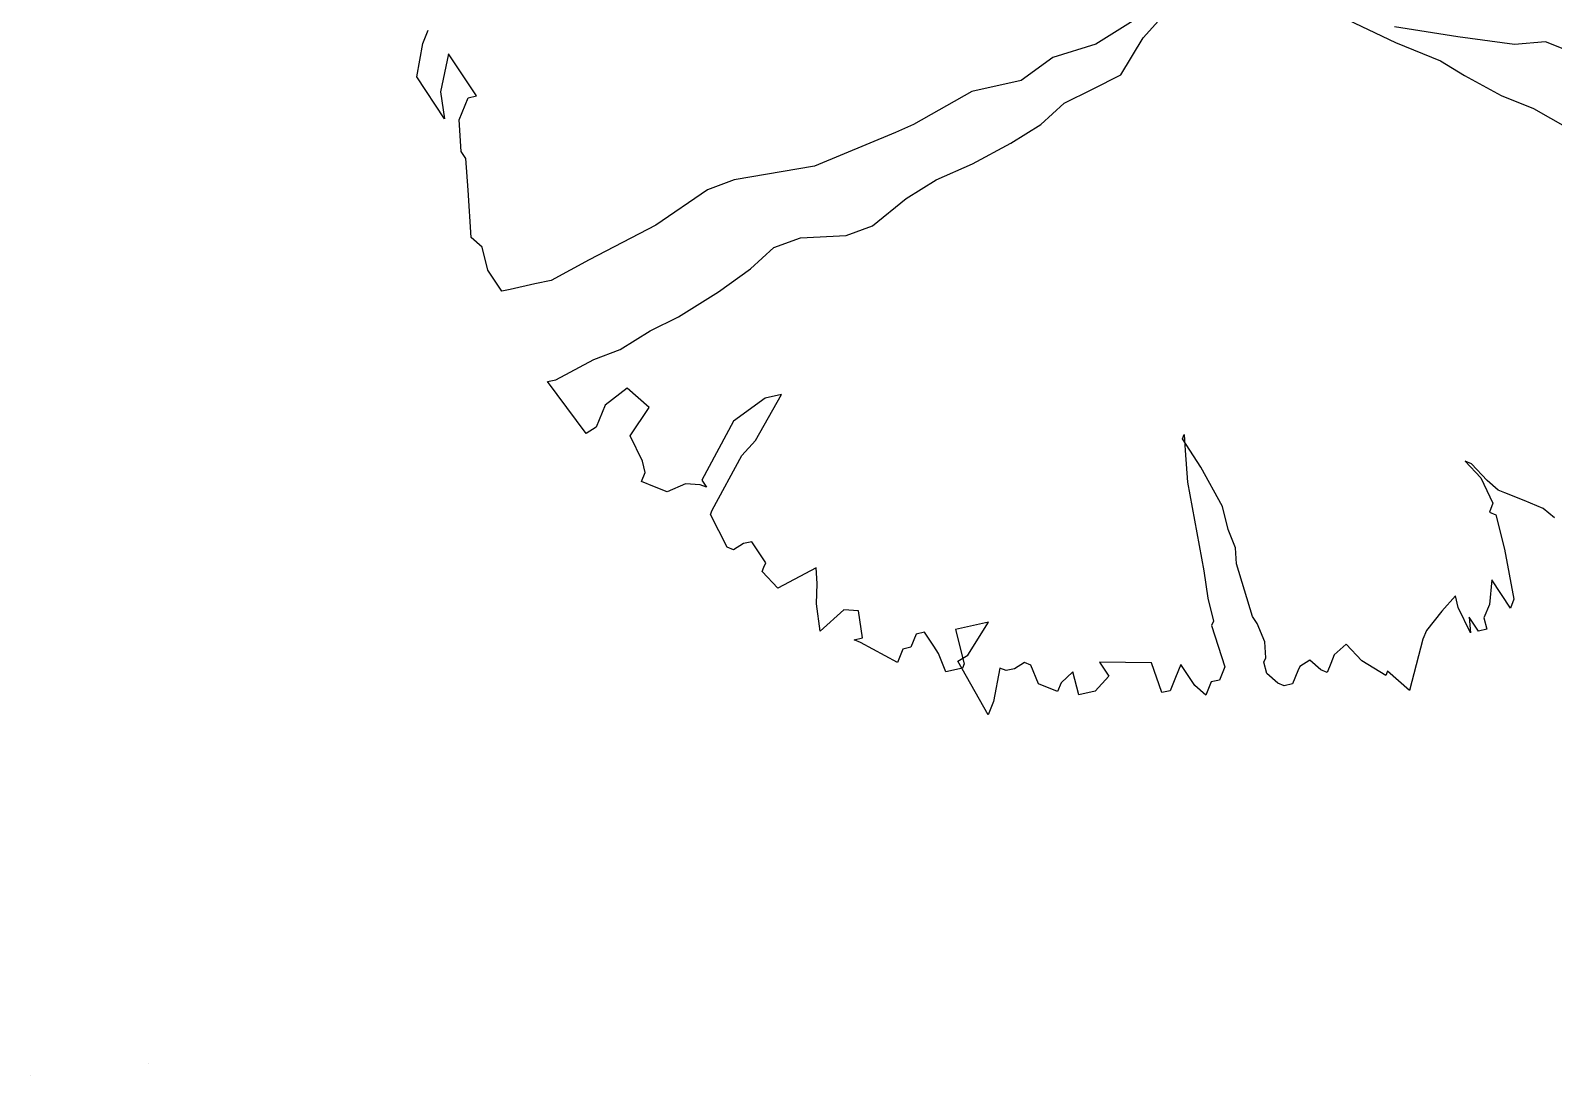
# Model space of a CAD drawing. Header units: millimetres. Extents: x 111 to 1506, y 14 to 566.
# Drawn here: x 209.382 to 211.286, y 105.513 to 106.82 of the extents above; entities that cross this region are included whole.
import ezdxf

# ---------------------------------------------------------------- set-up
doc = ezdxf.new("R2010")
doc.units = ezdxf.units.MM
doc.layers.add('ARBOLES', color=78, linetype='Continuous', lineweight=5)
doc.layers.add('fer', color=8, linetype='Continuous')

# ---------------------------------------------------------------- blocks, each defined once
blk = doc.blocks.new('tr')
at = {"layer": 'fer', "color": 97}
for p, q in [((1379.1873, 206.5614), (1379.1814, 206.5441)), ((1379.1873, 206.5614), (1379.1814, 206.5441)), ((1379.1814, 206.5441), (1379.1814, 206.5181)), ((1379.1814, 206.5441), (1379.1814, 206.5181)), ((1379.2468, 206.5181), (1379.3004, 206.5528)), ((1379.2468, 206.5181), (1379.3004, 206.5528)), ((1379.3123, 206.5528), (1379.2885, 206.5181)), ((1379.3123, 206.5528), (1379.2885, 206.5181)), ((1379.3004, 206.5528), (1379.3123, 206.5528)), ((1379.3004, 206.5528), (1379.3123, 206.5528)), ((1379.3123, 206.5528), (1379.3123, 206.5528)), ((1379.3123, 206.5528), (1379.3123, 206.5528)), ((1379.2885, 206.5181), (1379.3182, 206.5268)), ((1379.2885, 206.5181), (1379.3182, 206.5268)), ((1379.3182, 206.5268), (1379.3361, 206.5268)), ((1379.3182, 206.5268), (1379.3361, 206.5268)), ((1379.3361, 206.5268), (1379.348, 206.5354)), ((1379.3361, 206.5268), (1379.348, 206.5354)), ((1379.354, 206.5268), (1379.3421, 206.5094)), ((1379.354, 206.5268), (1379.3421, 206.5094)), ((1379.348, 206.5354), (1379.354, 206.5268)), ((1379.348, 206.5354), (1379.354, 206.5268)), ((1379.1814, 206.5181), (1379.1814, 206.4921)), ((1379.1814, 206.5181), (1379.1814, 206.4921)), ((1379.2111, 206.4921), (1379.2468, 206.5181)), ((1379.2111, 206.4921), (1379.2468, 206.5181)), ((1379.2468, 206.5181), (1379.2468, 206.5181)), ((1379.2468, 206.5181), (1379.2468, 206.5181)), ((1379.2885, 206.5181), (1379.2885, 206.5181)), ((1379.2885, 206.5181), (1379.2885, 206.5181)), ((1379.3599, 206.5181), (1379.3361, 206.4921)), ((1379.3599, 206.5181), (1379.3361, 206.4921)), ((1379.3421, 206.5094), (1379.3599, 206.5181)), ((1379.3421, 206.5094), (1379.3599, 206.5181)), ((1379.1814, 206.4921), (1379.1814, 206.4834)), ((1379.1814, 206.4921), (1379.1814, 206.4834)), ((1379.2111, 206.4834), (1379.2111, 206.4921)), ((1379.2111, 206.4834), (1379.2111, 206.4921)), ((1379.3361, 206.4921), (1379.3242, 206.4834)), ((1379.3361, 206.4921), (1379.3242, 206.4834)), ((1378.7231, 206.3448), (1378.741, 206.4834)), ((1378.7231, 206.3448), (1378.741, 206.4834)), ((1379.1754, 206.4574), (1379.1992, 206.4834)), ((1379.1814, 206.4834), (1379.1754, 206.4661)), ((1379.1754, 206.4574), (1379.1992, 206.4834)), ((1379.1814, 206.4834), (1379.1754, 206.4661)), ((1379.1992, 206.4834), (1379.2111, 206.4834)), ((1379.1992, 206.4834), (1379.2111, 206.4834)), ((1379.3242, 206.4834), (1379.348, 206.4748)), ((1379.3242, 206.4834), (1379.348, 206.4748)), ((1379.348, 206.4748), (1379.3778, 206.4661)), ((1379.348, 206.4748), (1379.3778, 206.4661)), ((1379.3897, 206.4661), (1379.4551, 206.4748)), ((1379.3897, 206.4661), (1379.4551, 206.4748)), ((1379.4551, 206.4748), (1379.4432, 206.4401)), ((1379.4551, 206.4748), (1379.4432, 206.4401)), ((1379.4551, 206.4748), (1379.4551, 206.4748)), ((1379.4551, 206.4748), (1379.4551, 206.4748)), ((1379.1754, 206.4661), (1379.1635, 206.4401)), ((1379.1754, 206.4661), (1379.1635, 206.4401)), ((1379.1635, 206.4314), (1379.1754, 206.4574)), ((1379.1635, 206.4314), (1379.1754, 206.4574)), ((1379.1754, 206.4661), (1379.1754, 206.4661)), ((1379.1754, 206.4661), (1379.1754, 206.4661)), ((1379.3778, 206.4661), (1379.3897, 206.4661)), ((1379.3778, 206.4661), (1379.3897, 206.4661)), ((1379.1635, 206.4401), (1379.1635, 206.4314)), ((1379.1635, 206.4401), (1379.1635, 206.4314)), ((1379.4492, 206.4401), (1379.4432, 206.4054)), ((1379.4432, 206.4401), (1379.4492, 206.4401)), ((1379.4492, 206.4401), (1379.4432, 206.4054)), ((1379.4432, 206.4401), (1379.4492, 206.4401)), ((1379.4432, 206.4054), (1379.4313, 206.3794)), ((1379.4432, 206.4054), (1379.4313, 206.3794)), ((1379.4432, 206.4054), (1379.4432, 206.4054)), ((1379.4432, 206.4054), (1379.4432, 206.4054)), ((1379.4313, 206.3794), (1379.4492, 206.3708)), ((1379.4313, 206.3794), (1379.4313, 206.3794)), ((1379.4313, 206.3794), (1379.4492, 206.3708)), ((1379.4313, 206.3794), (1379.4313, 206.3794)), ((1378.6398, 206.3534), (1378.6398, 206.3274)), ((1378.6398, 206.3534), (1378.6398, 206.3274)), ((1379.4492, 206.3708), (1379.4611, 206.3708)), ((1379.4492, 206.3708), (1379.4611, 206.3708)), ((1379.4611, 206.3708), (1379.473, 206.3708)), ((1379.4611, 206.3708), (1379.473, 206.3708)), ((1379.473, 206.3621), (1379.467, 206.3448)), ((1379.473, 206.3621), (1379.467, 206.3448)), ((1379.473, 206.3708), (1379.473, 206.3621)), ((1379.473, 206.3708), (1379.473, 206.3621)), ((1378.7231, 206.3014), (1378.7231, 206.3448)), ((1378.7231, 206.3014), (1378.7231, 206.3448)), ((1379.467, 206.3448), (1379.4789, 206.3361)), ((1379.467, 206.3448), (1379.467, 206.3448)), ((1379.467, 206.3448), (1379.4789, 206.3361)), ((1379.467, 206.3448), (1379.467, 206.3448)), ((1379.4789, 206.3361), (1379.4849, 206.3361)), ((1379.4789, 206.3361), (1379.4849, 206.3361)), ((1379.4849, 206.3361), (1379.5027, 206.3361)), ((1379.4849, 206.3361), (1379.5027, 206.3361)), ((1379.5027, 206.3361), (1379.5087, 206.3274)), ((1379.5027, 206.3361), (1379.5087, 206.3274)), ((1378.6398, 206.3274), (1378.6577, 206.2928)), ((1378.6398, 206.3274), (1378.6577, 206.2928)), ((1379.5087, 206.3188), (1379.5027, 206.3014)), ((1379.5087, 206.3188), (1379.5027, 206.3014)), ((1379.5087, 206.3274), (1379.5087, 206.3188)), ((1379.5087, 206.3274), (1379.5087, 206.3188)), ((1378.7172, 206.2495), (1378.7231, 206.3014)), ((1378.7172, 206.2495), (1378.7231, 206.3014)), ((1379.5027, 206.3014), (1379.4908, 206.2928)), ((1379.5027, 206.3014), (1379.4908, 206.2928)), ((1378.6577, 206.2928), (1378.6755, 206.2235)), ((1378.6577, 206.2928), (1378.6755, 206.2235)), ((1379.467, 206.2841), (1379.4492, 206.2668)), ((1379.467, 206.2841), (1379.4492, 206.2668)), ((1379.4849, 206.2928), (1379.467, 206.2841)), ((1379.4849, 206.2928), (1379.467, 206.2841)), ((1379.4908, 206.2928), (1379.4849, 206.2928)), ((1379.4908, 206.2928), (1379.4849, 206.2928)), ((1379.4432, 206.2581), (1379.3897, 206.2148)), ((1379.4432, 206.2581), (1379.3897, 206.2148)), ((1379.4492, 206.2668), (1379.4432, 206.2581)), ((1379.4492, 206.2668), (1379.4432, 206.2581)), ((1378.7112, 206.2148), (1378.7172, 206.2495)), ((1378.7112, 206.2148), (1378.7172, 206.2495)), ((1379.473, 206.2148), (1379.5146, 206.2495)), ((1379.473, 206.2148), (1379.5146, 206.2495)), ((1379.5146, 206.2495), (1379.5325, 206.2495)), ((1379.5146, 206.2495), (1379.5325, 206.2495)), ((1379.5325, 206.2495), (1379.5384, 206.2408)), ((1379.5325, 206.2495), (1379.5384, 206.2408)), ((1379.5384, 206.2408), (1379.5563, 206.2408)), ((1379.5384, 206.2408), (1379.5563, 206.2408)), ((1379.5563, 206.2408), (1379.5503, 206.2235)), ((1379.5563, 206.2408), (1379.5503, 206.2235)), ((1378.6755, 206.2235), (1378.6934, 206.1455)), ((1378.6755, 206.2235), (1378.6934, 206.1455)), ((1379.5503, 206.2235), (1379.5325, 206.1975)), ((1379.5503, 206.2235), (1379.5325, 206.1975)), ((1378.7112, 206.1541), (1378.7112, 206.2148)), ((1378.7112, 206.1541), (1378.7112, 206.2148)), ((1379.3718, 206.2061), (1379.354, 206.1888)), ((1379.3718, 206.2061), (1379.354, 206.1888)), ((1379.3897, 206.2148), (1379.3718, 206.2061)), ((1379.3897, 206.2148), (1379.3718, 206.2061)), ((1379.4432, 206.1975), (1379.467, 206.2148)), ((1379.4432, 206.1975), (1379.467, 206.2148)), ((1379.467, 206.2148), (1379.473, 206.2148)), ((1379.467, 206.2148), (1379.473, 206.2148)), ((1379.354, 206.1888), (1379.3302, 206.1715)), ((1379.354, 206.1888), (1379.3302, 206.1715)), ((1379.4135, 206.1801), (1379.4432, 206.1975)), ((1379.4135, 206.1801), (1379.4432, 206.1975)), ((1379.5325, 206.1975), (1379.5503, 206.1975)), ((1379.5325, 206.1975), (1379.5503, 206.1975)), ((1379.5741, 206.1888), (1379.5444, 206.1628)), ((1379.5741, 206.1888), (1379.5444, 206.1628)), ((1379.5503, 206.1975), (1379.5682, 206.1975)), ((1379.5503, 206.1975), (1379.5682, 206.1975)), ((1379.5682, 206.1975), (1379.5741, 206.1888)), ((1379.5682, 206.1975), (1379.5741, 206.1888)), ((1379.3302, 206.1715), (1379.2944, 206.1281)), ((1379.3302, 206.1715), (1379.2944, 206.1281)), ((1379.3182, 206.1195), (1379.4135, 206.1801)), ((1379.3182, 206.1195), (1379.4135, 206.1801)), ((1379.5444, 206.1628), (1379.5682, 206.1021)), ((1379.5444, 206.1628), (1379.5682, 206.1021)), ((1378.7053, 206.0501), (1378.7112, 206.1541)), ((1378.7053, 206.0501), (1378.7112, 206.1541)), ((1379.2944, 206.1281), (1379.2706, 206.0935)), ((1379.2944, 206.1281), (1379.2706, 206.0935)), ((1379.2825, 206.1021), (1379.3182, 206.1195)), ((1379.2825, 206.1021), (1379.3182, 206.1195)), ((1379.5682, 206.1021), (1379.5741, 206.1108)), ((1379.5682, 206.1021), (1379.5741, 206.1108)), ((1379.5741, 206.1108), (1379.5801, 206.1195)), ((1379.5741, 206.1108), (1379.5801, 206.1195)), ((1379.5801, 206.1195), (1379.6039, 206.1108)), ((1379.5801, 206.1195), (1379.6039, 206.1108)), ((1379.6039, 206.1108), (1379.6158, 206.0935)), ((1379.6039, 206.1108), (1379.6158, 206.0935)), ((1379.2647, 206.0935), (1379.2825, 206.1021)), ((1379.2647, 206.0935), (1379.2825, 206.1021)), ((1379.2706, 206.0935), (1379.2647, 206.0935)), ((1379.2706, 206.0935), (1379.2647, 206.0935)), ((1379.6158, 206.0935), (1379.592, 206.0761)), ((1379.6158, 206.0935), (1379.592, 206.0761)), ((1379.592, 206.0761), (1379.6099, 206.0675)), ((1379.592, 206.0761), (1379.6099, 206.0675)), ((1379.6099, 206.0675), (1379.6218, 206.0675)), ((1379.6099, 206.0675), (1379.6218, 206.0675)), ((1379.6218, 206.0675), (1379.6218, 206.0415)), ((1379.6218, 206.0675), (1379.6218, 206.0415)), ((1379.6218, 206.0415), (1379.6039, 206.0241)), ((1379.6218, 206.0415), (1379.6039, 206.0241)), ((1379.6039, 206.0241), (1379.6039, 206.0155)), ((1379.6039, 206.0241), (1379.6039, 206.0155)), ((1379.6039, 206.0155), (1379.6158, 206.0068)), ((1379.6039, 206.0155), (1379.6158, 206.0068)), ((1379.6158, 206.0068), (1379.6218, 205.9981)), ((1379.6158, 206.0068), (1379.6218, 205.9981)), ((1379.6218, 205.9895), (1379.6634, 205.9981)), ((1379.6218, 205.9981), (1379.6218, 205.9895)), ((1379.6218, 205.9895), (1379.6634, 205.9981)), ((1379.6218, 205.9981), (1379.6218, 205.9895)), ((1379.6813, 205.9981), (1379.6337, 205.9375)), ((1379.6813, 205.9981), (1379.6337, 205.9375)), ((1379.6634, 205.9981), (1379.6813, 205.9981)), ((1379.6634, 205.9981), (1379.6813, 205.9981)), ((1379.5741, 205.9548), (1379.598, 205.9202)), ((1379.6218, 205.9462), (1379.5741, 205.9548)), ((1379.5741, 205.9548), (1379.598, 205.9202)), ((1379.6218, 205.9462), (1379.5741, 205.9548)), ((1379.598, 205.9202), (1379.6337, 205.9462)), ((1379.598, 205.9202), (1379.6337, 205.9462)), ((1379.6337, 205.9375), (1379.6218, 205.9462)), ((1379.6337, 205.9375), (1379.6218, 205.9462)), ((1379.6337, 205.9462), (1379.6396, 205.9462)), ((1379.6337, 205.9462), (1379.6396, 205.9462)), ((1379.6396, 205.9462), (1379.6515, 205.9288)), ((1379.6396, 205.9462), (1379.6515, 205.9288)), ((1379.6515, 205.9288), (1379.6337, 205.9115)), ((1379.6515, 205.9288), (1379.6337, 205.9115)), ((1379.6277, 205.9028), (1379.6158, 205.8855)), ((1379.6277, 205.9028), (1379.6158, 205.8855)), ((1379.6337, 205.9115), (1379.6277, 205.9028)), ((1379.6337, 205.9115), (1379.6277, 205.9028)), ((1379.6337, 205.9115), (1379.6337, 205.9115)), ((1379.6337, 205.9115), (1379.6337, 205.9115)), ((1379.6158, 205.8855), (1379.6218, 205.8768)), ((1379.6158, 205.8855), (1379.6218, 205.8768)), ((1378.8243, 205.8595), (1378.7767, 205.8768)), ((1378.8243, 205.8595), (1378.7767, 205.8768)), ((1378.8779, 205.8508), (1378.8243, 205.8595)), ((1378.8779, 205.8508), (1378.8243, 205.8595)), ((1379.6218, 205.8768), (1379.6396, 205.8768)), ((1379.6218, 205.8768), (1379.6396, 205.8768)), ((1379.6396, 205.8768), (1379.6456, 205.8682)), ((1379.6396, 205.8768), (1379.6456, 205.8682)), ((1379.6456, 205.8682), (1379.6634, 205.8682)), ((1379.6456, 205.8682), (1379.6456, 205.8682)), ((1379.6456, 205.8682), (1379.6634, 205.8682)), ((1379.6456, 205.8682), (1379.6456, 205.8682)), ((1379.6634, 205.8682), (1379.6575, 205.8162)), ((1379.6634, 205.8682), (1379.6575, 205.8162)), ((1378.8065, 205.8422), (1378.8541, 205.8075)), ((1378.8065, 205.8422), (1378.8541, 205.8075)), ((1378.9076, 205.8248), (1378.8779, 205.8508)), ((1378.9076, 205.8248), (1378.8779, 205.8508)), ((1378.9374, 205.7988), (1378.9076, 205.8248)), ((1378.9374, 205.7988), (1378.9076, 205.8248)), ((1378.8541, 205.8075), (1378.8898, 205.7642)), ((1378.8541, 205.8075), (1378.8898, 205.7642)), ((1379.6515, 205.8162), (1379.6218, 205.7988)), ((1379.6515, 205.8162), (1379.6218, 205.7988)), ((1379.6575, 205.8075), (1379.6515, 205.8162)), ((1379.6575, 205.8075), (1379.6515, 205.8162)), ((1379.6575, 205.8162), (1379.6575, 205.8075)), ((1379.6575, 205.8162), (1379.6575, 205.8075)), ((1378.9731, 205.7815), (1378.9374, 205.7988)), ((1378.9731, 205.7815), (1378.9374, 205.7988)), ((1379.6218, 205.7988), (1379.6277, 205.7815)), ((1379.6218, 205.7988), (1379.6277, 205.7815)), ((1378.8898, 205.7642), (1378.9314, 205.7382)), ((1378.8898, 205.7642), (1378.9314, 205.7382)), ((1379.0088, 205.7555), (1378.9731, 205.7815)), ((1379.0088, 205.7555), (1378.9731, 205.7815)), ((1379.6277, 205.7815), (1379.6634, 205.7642)), ((1379.6277, 205.7815), (1379.6634, 205.7642)), ((1379.6634, 205.7642), (1379.6337, 205.7468)), ((1379.6634, 205.7642), (1379.6337, 205.7468)), ((1379.6634, 205.7642), (1379.6634, 205.7642)), ((1379.6634, 205.7642), (1379.6634, 205.7642)), ((1379.0505, 205.7208), (1379.0088, 205.7555)), ((1379.0505, 205.7208), (1379.0088, 205.7555)), ((1379.6337, 205.7468), (1379.6099, 205.7382)), ((1379.6337, 205.7468), (1379.6099, 205.7382)), ((1378.9314, 205.7382), (1378.9671, 205.6862)), ((1378.9314, 205.7382), (1378.9671, 205.6862)), ((1379.6099, 205.7382), (1379.592, 205.7295)), ((1379.6099, 205.7382), (1379.592, 205.7295)), ((1379.592, 205.7295), (1379.6337, 205.6948)), ((1379.592, 205.7295), (1379.6337, 205.6948)), ((1379.0862, 205.6862), (1379.0505, 205.7208)), ((1379.0862, 205.6862), (1379.0505, 205.7208)), ((1379.6337, 205.6948), (1379.6218, 205.6688)), ((1379.6337, 205.6948), (1379.6218, 205.6688)), ((1379.6337, 205.6948), (1379.6337, 205.6948)), ((1379.6337, 205.6948), (1379.6337, 205.6948)), ((1378.9671, 205.6862), (1379.0326, 205.6342)), ((1378.9671, 205.6862), (1379.0326, 205.6342)), ((1379.1219, 205.6602), (1379.0862, 205.6862)), ((1379.1219, 205.6602), (1379.0862, 205.6862)), ((1379.6099, 205.6688), (1379.6039, 205.6602)), ((1379.6099, 205.6688), (1379.6039, 205.6602)), ((1379.6158, 205.6688), (1379.6099, 205.6688)), ((1379.6158, 205.6688), (1379.6099, 205.6688)), ((1379.6218, 205.6688), (1379.6158, 205.6688)), ((1379.6218, 205.6688), (1379.6158, 205.6688)), ((1379.1695, 205.6342), (1379.1219, 205.6602)), ((1379.1695, 205.6342), (1379.1219, 205.6602)), ((1379.6039, 205.6602), (1379.592, 205.6429)), ((1379.6039, 205.6602), (1379.592, 205.6429)), ((1379.0326, 205.6342), (1379.0505, 205.6169)), ((1379.0326, 205.6342), (1379.0505, 205.6169)), ((1379.1933, 205.6082), (1379.1695, 205.6342)), ((1379.1933, 205.6082), (1379.1695, 205.6342)), ((1379.592, 205.6429), (1379.598, 205.6342)), ((1379.592, 205.6429), (1379.598, 205.6342)), ((1379.598, 205.6342), (1379.6099, 205.6255)), ((1379.598, 205.6342), (1379.6099, 205.6255)), ((1379.0505, 205.6169), (1379.1278, 205.5389)), ((1379.0505, 205.6169), (1379.1278, 205.5389)), ((1379.6099, 205.6169), (1379.5801, 205.5822)), ((1379.6099, 205.6169), (1379.5801, 205.5822)), ((1379.6099, 205.6255), (1379.6099, 205.6169)), ((1379.6099, 205.6255), (1379.6099, 205.6169)), ((1379.2171, 205.5562), (1379.1933, 205.6082)), ((1379.2171, 205.5562), (1379.1933, 205.6082)), ((1379.4075, 205.6082), (1379.4194, 205.5909)), ((1379.473, 205.5995), (1379.4075, 205.6082)), ((1379.4075, 205.6082), (1379.4194, 205.5909)), ((1379.473, 205.5995), (1379.4075, 205.6082)), ((1379.4968, 205.5909), (1379.473, 205.5995)), ((1379.4968, 205.5909), (1379.473, 205.5995)), ((1379.4194, 205.5909), (1379.4611, 205.5649)), ((1379.4194, 205.5909), (1379.4611, 205.5649)), ((1379.5741, 205.5822), (1379.4968, 205.5909)), ((1379.5741, 205.5822), (1379.4968, 205.5909)), ((1379.5801, 205.5822), (1379.5741, 205.5822)), ((1379.5801, 205.5822), (1379.5741, 205.5822)), ((1379.2409, 205.5302), (1379.2171, 205.5562)), ((1379.2409, 205.5302), (1379.2171, 205.5562)), ((1379.4611, 205.5649), (1379.5444, 205.5562)), ((1379.4611, 205.5649), (1379.5444, 205.5562)), ((1379.5444, 205.5562), (1379.5503, 205.5649)), ((1379.5444, 205.5562), (1379.5503, 205.5649)), ((1379.5503, 205.5649), (1379.5503, 205.5562)), ((1379.5503, 205.5649), (1379.5503, 205.5562)), ((1379.5503, 205.5562), (1379.5563, 205.5389)), ((1379.5503, 205.5562), (1379.5563, 205.5389)), ((1379.1278, 205.5389), (1379.1814, 205.4522)), ((1379.1278, 205.5389), (1379.1814, 205.4522)), ((1379.5563, 205.5389), (1379.5741, 205.5215)), ((1379.5563, 205.5389), (1379.5741, 205.5215)), ((1379.2766, 205.5129), (1379.2409, 205.5302)), ((1379.2766, 205.5129), (1379.2409, 205.5302)), ((1379.5741, 205.5215), (1379.5741, 205.5042)), ((1379.5741, 205.5215), (1379.5741, 205.5042)), ((1379.3182, 205.4869), (1379.2766, 205.5129)), ((1379.3182, 205.4869), (1379.2766, 205.5129)), ((1379.5741, 205.5042), (1379.5741, 205.4869)), ((1379.5741, 205.5042), (1379.5741, 205.4869)), ((1379.3659, 205.4522), (1379.3182, 205.4869)), ((1379.3659, 205.4522), (1379.3182, 205.4869)), ((1379.5503, 205.4782), (1379.5265, 205.4522)), ((1379.5503, 205.4782), (1379.5265, 205.4522)), ((1379.5622, 205.4869), (1379.5503, 205.4782)), ((1379.5622, 205.4869), (1379.5503, 205.4782)), ((1379.5503, 205.4782), (1379.5503, 205.4782)), ((1379.5503, 205.4782), (1379.5503, 205.4782)), ((1379.5741, 205.4869), (1379.5622, 205.4869)), ((1379.5741, 205.4869), (1379.5622, 205.4869)), ((1379.4849, 205.4609), (1379.473, 205.4262)), ((1379.4849, 205.4609), (1379.473, 205.4262)), ((1379.5265, 205.4522), (1379.4849, 205.4609)), ((1379.5265, 205.4522), (1379.4849, 205.4609)), ((1379.1814, 205.4522), (1379.2052, 205.4262)), ((1379.1814, 205.4522), (1379.2052, 205.4262)), ((1379.3956, 205.4262), (1379.3659, 205.4522)), ((1379.3956, 205.4262), (1379.3659, 205.4522)), ((1379.2052, 205.4262), (1379.2706, 205.3829)), ((1379.2052, 205.4262), (1379.2706, 205.3829)), ((1379.4313, 205.4002), (1379.3956, 205.4262)), ((1379.4313, 205.4002), (1379.3956, 205.4262)), ((1379.473, 205.4262), (1379.5027, 205.4089)), ((1379.473, 205.4262), (1379.5027, 205.4089)), ((1379.5027, 205.4089), (1379.5325, 205.4089)), ((1379.5027, 205.4089), (1379.5325, 205.4089)), ((1379.5325, 205.4089), (1379.5444, 205.4002)), ((1379.5325, 205.4089), (1379.5444, 205.4002)), ((1379.2706, 205.3829), (1379.3421, 205.3222)), ((1379.2706, 205.3829), (1379.3421, 205.3222)), ((1379.4551, 205.3742), (1379.4313, 205.4002)), ((1379.4551, 205.3742), (1379.4313, 205.4002)), ((1379.5444, 205.4002), (1379.5027, 205.3309)), ((1379.5444, 205.4002), (1379.5027, 205.3309)), ((1379.4968, 205.3396), (1379.4551, 205.3742)), ((1379.4968, 205.3396), (1379.4551, 205.3742)), ((1379.5027, 205.3309), (1379.4968, 205.3396)), ((1379.5027, 205.3309), (1379.4968, 205.3396)), ((1379.3421, 205.3222), (1379.3837, 205.2876)), ((1379.3421, 205.3222), (1379.3837, 205.2876)), ((1379.3837, 205.2876), (1379.3956, 205.2702)), ((1379.3837, 205.2876), (1379.3956, 205.2702)), ((1379.3956, 205.2702), (1379.4135, 205.2442)), ((1379.3956, 205.2702), (1379.4135, 205.2442)), ((1379.4194, 205.2356), (1379.4075, 205.2182)), ((1379.4194, 205.2356), (1379.4075, 205.2182)), ((1379.4135, 205.2442), (1379.4194, 205.2356)), ((1379.4135, 205.2442), (1379.4135, 205.2442)), ((1379.4135, 205.2442), (1379.4194, 205.2356)), ((1379.4135, 205.2442), (1379.4135, 205.2442)), ((1379.4075, 205.2182), (1379.4016, 205.2096)), ((1379.4075, 205.2182), (1379.4016, 205.2096)), ((1379.3778, 205.1922), (1379.3718, 205.1749)), ((1379.3778, 205.1922), (1379.3718, 205.1749)), ((1379.4016, 205.2096), (1379.3778, 205.1922)), ((1379.4016, 205.2096), (1379.3778, 205.1922)), ((1379.3778, 205.1922), (1379.3778, 205.1922)), ((1379.3778, 205.1922), (1379.3778, 205.1922)), ((1379.3778, 205.1922), (1379.3778, 205.1922)), ((1379.3778, 205.1922), (1379.3778, 205.1922)), ((1379.3718, 205.1749), (1379.3182, 205.1489)), ((1379.3718, 205.1749), (1379.3182, 205.1489)), ((1379.3182, 205.1489), (1379.2825, 205.1316)), ((1379.3182, 205.1489), (1379.2825, 205.1316)), ((1379.3182, 205.1489), (1379.3182, 205.1489)), ((1379.3182, 205.1489), (1379.3182, 205.1489)), ((1379.2766, 205.1229), (1379.2409, 205.1056)), ((1379.2766, 205.1229), (1379.2409, 205.1056)), ((1379.2825, 205.1316), (1379.2766, 205.1229)), ((1379.2825, 205.1316), (1379.2766, 205.1229)), ((1379.2052, 205.1142), (1379.1754, 205.0709)), ((1379.2052, 205.1142), (1379.1754, 205.0709)), ((1379.2111, 205.1056), (1379.2052, 205.1142)), ((1379.2111, 205.1056), (1379.2052, 205.1142)), ((1379.2409, 205.1056), (1379.2111, 205.1056)), ((1379.2409, 205.1056), (1379.2111, 205.1056)), ((1379.2468, 205.0882), (1379.2111, 205.0363)), ((1379.2468, 205.0882), (1379.2111, 205.0363)), ((1379.2171, 205.0709), (1379.2468, 205.0882)), ((1379.2171, 205.0709), (1379.2468, 205.0882)), ((1379.1695, 205.0622), (1379.2171, 205.0709)), ((1379.1754, 205.0709), (1379.1695, 205.0622)), ((1379.1695, 205.0622), (1379.2171, 205.0709)), ((1379.1754, 205.0709), (1379.1695, 205.0622)), ((1379.1695, 205.0276), (1379.1516, 205.0276)), ((1379.1695, 205.0276), (1379.1516, 205.0276)), ((1379.2111, 205.0363), (1379.1695, 205.0276)), ((1379.2111, 205.0363), (1379.1695, 205.0276))]:
    blk.add_line(p, q, dxfattribs=at)
blk = doc.blocks.new('E1E')
at = {"layer": 'ARBOLES', "ltscale": 0.2}
for p, q in [((95.7812, 56.9208), (95.7812, 56.9208)), ((95.6238, 56.8379), (95.6238, 56.8379))]:
    blk.add_line(p, q, dxfattribs=at)

msp = doc.modelspace()

# ---------------------------------------------------------------- block references
at = {"lineweight": 100, "rotation": 247.9147716791316}
msp.add_blockref('tr', (538.43645, 1461.86453), dxfattribs=at)
at = {"layer": 'ARBOLES', "color": 0, "xscale": 0.8310831642732954, "yscale": 0.8310831642732954, "zscale": 0.8310831642732954, "rotation": 157.9147716791316}
msp.add_blockref('E1E', (300.92981, 119.41889), dxfattribs=at)

doc.saveas('drawing.dxf')
